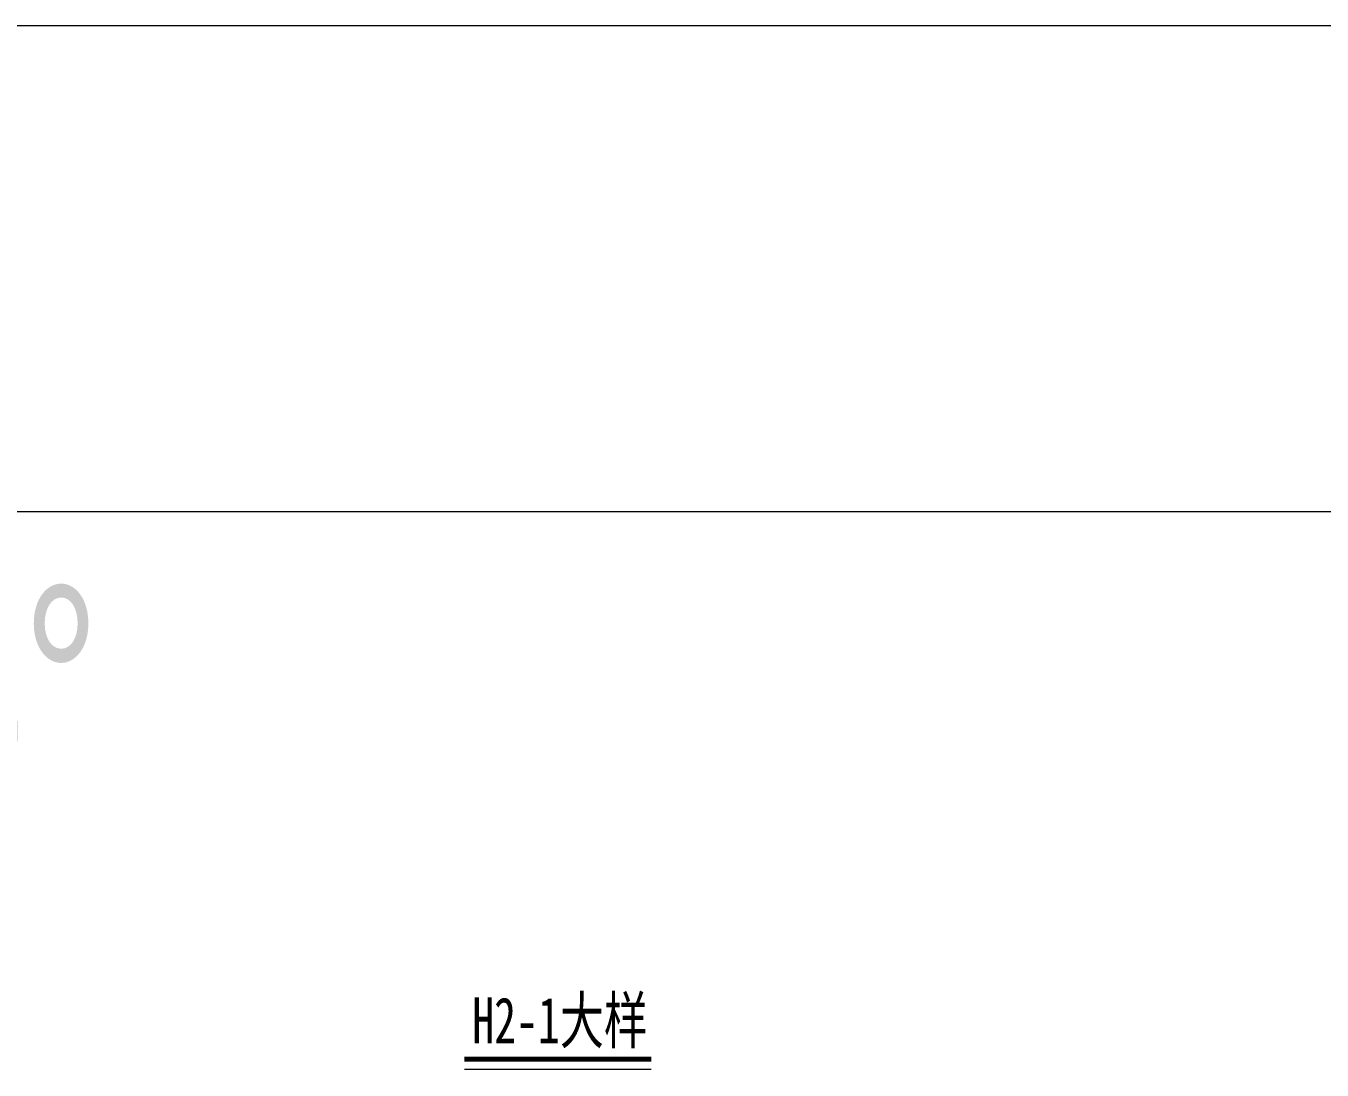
# Model space of a CAD drawing. Header units: millimetres. Extents: x -411717 to -116098, y 0 to 693159.
# Drawn here: x -156481 to -152258, y 315056 to 318458 of the extents above; entities that cross this region are included whole.
import ezdxf
from ezdxf.enums import TextEntityAlignment as Align

# ---------------------------------------------------------------- set-up
doc = ezdxf.new("R2010")
doc.units = ezdxf.units.MM
doc.header["$LTSCALE"] = 2
doc.layers.get('Defpoints').update_dxf_attribs({"color": 8, "lineweight": 9})
for name, color, linetype, lineweight in [('加粗线', 6, 'Continuous', 25), ('标注', 4, 'Continuous', 13), ('细线', 4, 'Continuous', 15)]:
    doc.layers.add(name, color=color, linetype=linetype, lineweight=lineweight)
doc.styles.add('111', font='仿宋_GB2312.ttf', dxfattribs={"width": 0.7})
doc.styles.get("Standard").update_dxf_attribs({"font": '仿宋_GB2312.ttf'})

msp = doc.modelspace()

# ---------------------------------------------------------------- linework, layer by layer
at = {"layer": '加粗线', "ltscale": 100, "const_width": 16.7}
msp.add_lwpolyline([(-155052.3, 315092.1), (-154442.7, 315092.1)], dxfattribs=at)
at = {"layer": '标注'}
for p, q in [((-141948.3, 318457.8), (-216405.5, 318457.8)), ((-141948.3, 316874.6), (-216405.5, 316874.6))]:
    msp.add_line(p, q, dxfattribs=at)
at = {"layer": '细线', "ltscale": 100, "const_width": 5}
msp.add_lwpolyline([(-155052.3, 315058.8), (-154442.7, 315058.8)], dxfattribs=at)

# ---------------------------------------------------------------- texts
at = {"width": 0.7}
msp.add_text('H2-1大样', height=150, dxfattribs=at).set_placement((-155026.7, 315143.1))
at = {"layer": 'Defpoints', "style": '111', "width": 0.7}
msp.add_text('吊杆18--7.714%%D  ', height=666.667, dxfattribs=at).set_placement((-158114, 316292.8), align=Align.MIDDLE)

doc.saveas('drawing.dxf')
